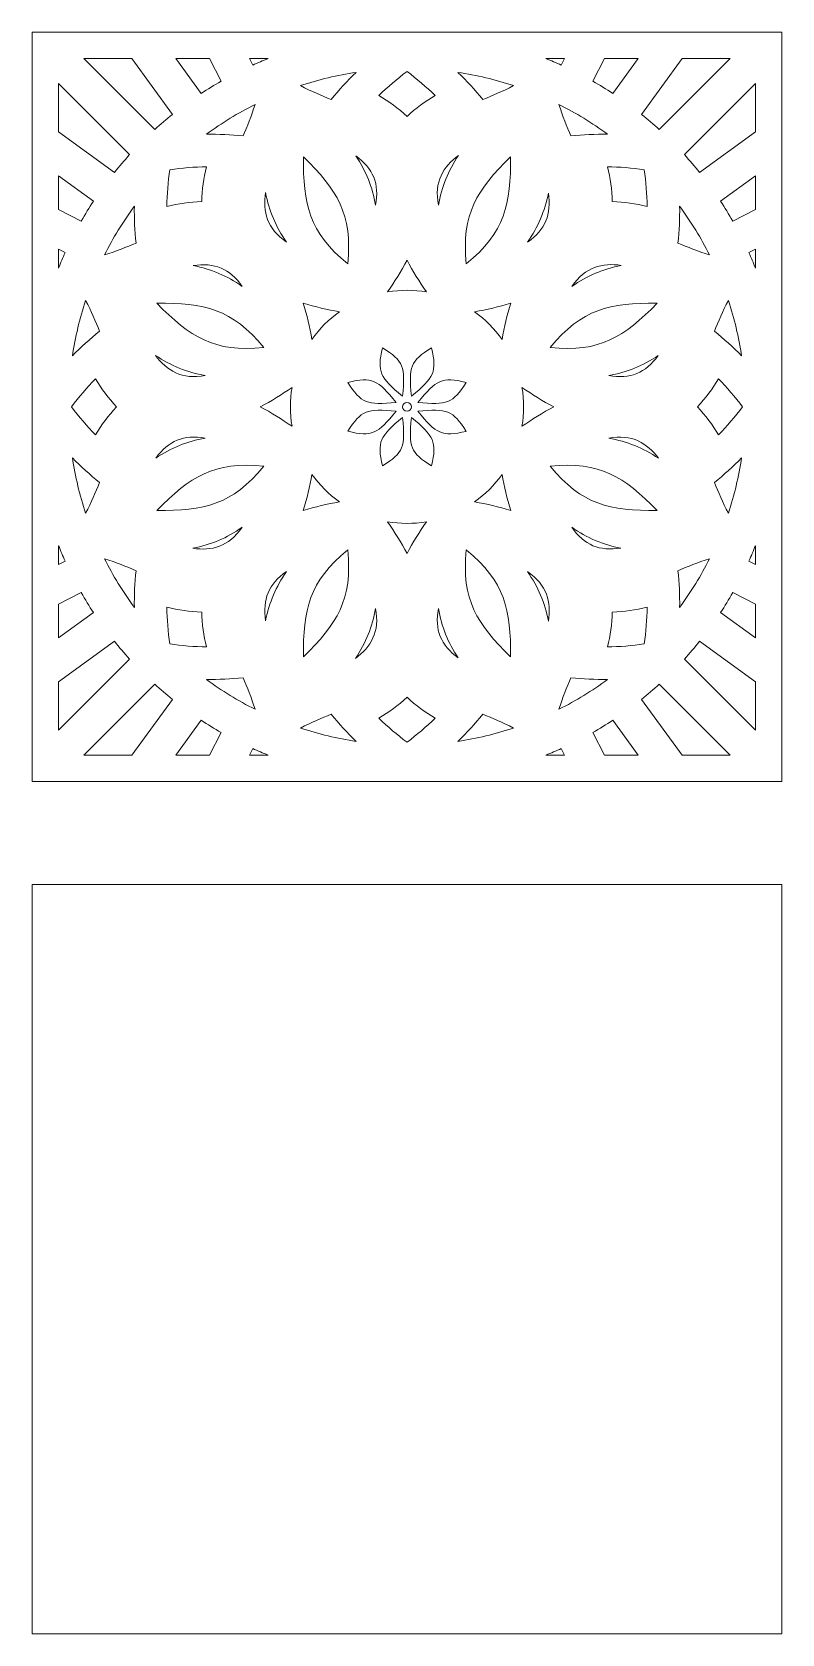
# Model space of a CAD drawing. Header units: centimetres. Extents: x -41.6 to 41.6, y -41.6 to 42.8.
# Drawn here: x -12.7 to 12.7, y -41.6 to 12.7 of the extents above; entities that cross this region are included whole.
import ezdxf

# ---------------------------------------------------------------- set-up
doc = ezdxf.new("R2010")
doc.units = ezdxf.units.CM
doc.header["$MEASUREMENT"] = 0
doc.layers.add('layer 1', color=7, linetype='Continuous')

msp = doc.modelspace()

# ---------------------------------------------------------------- linework, layer by layer
at = {"layer": 'layer 1', "color": 250, "lineweight": 9}
for points, knots in [([(-12.70414, 12.69586), (-12.70414, 12.69586), (-12.70413, -12.70415), (-12.70413, -12.70415), (-12.70413, -12.70415), (-12.70413, -12.70415), (12.69587, -12.70415), (12.69587, -12.70415), (12.69587, -12.70415), (12.69587, -12.70415), (12.69587, 12.69585), (12.69587, 12.69585), (12.69587, 12.69585), (12.69587, 12.69585), (-12.70414, 12.69586), (-12.70414, 12.69586)], [0, 0, 0, 0, 0.2, 0.2, 0.2, 0.2, 0.4, 0.4, 0.4, 0.4, 0.6, 0.6, 0.6, 0.6, 1, 1, 1, 1]), ([(-8.55022, 9.39049), (-8.55022, 9.39049), (-10.95558, 11.79585), (-10.95558, 11.79585), (-10.95558, 11.79585), (-10.95558, 11.79585), (-9.31894, 11.79585), (-9.31894, 11.79585), (-9.31894, 11.79585), (-9.31894, 11.79585), (-7.94667, 9.90708), (-7.94667, 9.90708), (-7.94667, 9.90708), (-8.15191, 9.7422), (-8.3532, 9.57), (-8.55022, 9.39049)], [0, 0, 0, 0, 0.2, 0.2, 0.2, 0.2, 0.4, 0.4, 0.4, 0.4, 0.6, 0.6, 0.6, 0.6, 1, 1, 1, 1]), ([(-6.9767, 10.61358), (-6.9767, 10.61358), (-7.83567, 11.79585), (-7.83567, 11.79585), (-7.83567, 11.79585), (-7.83567, 11.79585), (-6.68989, 11.79585), (-6.68989, 11.79585), (-6.68989, 11.79585), (-6.68989, 11.79585), (-6.29938, 11.02942), (-6.29938, 11.02942), (-6.29938, 11.02942), (-6.52849, 10.89853), (-6.75439, 10.75991), (-6.9767, 10.61358)], [0, 0, 0, 0, 0.2, 0.2, 0.2, 0.2, 0.4, 0.4, 0.4, 0.4, 0.6, 0.6, 0.6, 0.6, 1, 1, 1, 1]), ([(-5.23029, 11.57443), (-5.23029, 11.57443), (-5.34311, 11.79585), (-5.34311, 11.79585), (-5.34311, 11.79585), (-5.34311, 11.79585), (-4.70856, 11.79585), (-4.70856, 11.79585), (-4.70856, 11.79585), (-4.88376, 11.7261), (-5.05772, 11.65229), (-5.23029, 11.57443)], [0, 0, 0, 0, 0.25, 0.25, 0.25, 0.25, 0.5, 0.5, 0.5, 0.5, 1, 1, 1, 1]), ([(5.22211, 11.57444), (5.04954, 11.6523), (4.87558, 11.72611), (4.70038, 11.79586), (4.70038, 11.79586), (4.70038, 11.79586), (5.33493, 11.79586), (5.33493, 11.79586), (5.33493, 11.79586), (5.33493, 11.79586), (5.22211, 11.57444), (5.22211, 11.57444)], [0, 0, 0, 0, 0.25, 0.25, 0.25, 0.25, 0.5, 0.5, 0.5, 0.5, 1, 1, 1, 1]), ([(6.2912, 11.02943), (6.2912, 11.02943), (6.68171, 11.79586), (6.68171, 11.79586), (6.68171, 11.79586), (6.68171, 11.79586), (7.82748, 11.79587), (7.82748, 11.79587), (7.82748, 11.79587), (7.82748, 11.79587), (6.96852, 10.6136), (6.96852, 10.6136), (6.96852, 10.6136), (6.74621, 10.75993), (6.52031, 10.89854), (6.2912, 11.02943)], [0, 0, 0, 0, 0.2, 0.2, 0.2, 0.2, 0.4, 0.4, 0.4, 0.4, 0.6, 0.6, 0.6, 0.6, 1, 1, 1, 1]), ([(7.93849, 9.90709), (7.93849, 9.90709), (9.31076, 11.79586), (9.31076, 11.79586), (9.31076, 11.79586), (9.31076, 11.79586), (10.9474, 11.79587), (10.9474, 11.79587), (10.9474, 11.79587), (10.9474, 11.79587), (8.54204, 9.39051), (8.54204, 9.39051), (8.54204, 9.39051), (8.34502, 9.57002), (8.14372, 9.74221), (7.93849, 9.90709)], [0, 0, 0, 0, 0.2, 0.2, 0.2, 0.2, 0.4, 0.4, 0.4, 0.4, 0.6, 0.6, 0.6, 0.6, 1, 1, 1, 1]), ([(-9.91537, 7.93847), (-9.91537, 7.93847), (-11.80414, 9.31073), (-11.80414, 9.31073), (-11.80414, 9.31073), (-11.80414, 9.31073), (-11.80415, 10.94737), (-11.80415, 10.94737), (-11.80415, 10.94737), (-11.80415, 10.94737), (-9.39879, 8.54201), (-9.39879, 8.54201), (-9.39879, 8.54201), (-9.5783, 8.345), (-9.75049, 8.1437), (-9.91537, 7.93847)], [0, 0, 0, 0, 0.2, 0.2, 0.2, 0.2, 0.4, 0.4, 0.4, 0.4, 0.6, 0.6, 0.6, 0.6, 1, 1, 1, 1]), ([(-2.5687, 10.41054), (-2.89639, 10.54243), (-3.23902, 10.68394), (-3.60888, 10.88127), (-3.60888, 10.88127), (-2.99396, 11.08435), (-2.36525, 11.234), (-1.72998, 11.33024), (-1.72998, 11.33024), (-2.02884, 11.03969), (-2.30941, 10.73252), (-2.5687, 10.41054)], [0, 0, 0, 0, 0.25, 0.25, 0.25, 0.25, 0.5, 0.5, 0.5, 0.5, 1, 1, 1, 1]), ([(-0.00413, 9.83087), (-0.30108, 10.11021), (-0.6116, 10.34284), (-0.9577, 10.54701), (-0.9577, 10.54701), (-0.65795, 10.83796), (-0.33875, 11.10917), (-0.00412, 11.35903), (-0.00412, 11.35903), (0.33054, 11.10915), (0.64976, 10.83794), (0.94951, 10.54696), (0.94951, 10.54696), (0.60332, 10.3428), (0.29292, 10.11033), (-0.00413, 9.83087)], [0, 0, 0, 0, 0.2, 0.2, 0.2, 0.2, 0.4, 0.4, 0.4, 0.4, 0.6, 0.6, 0.6, 0.6, 1, 1, 1, 1]), ([(2.56046, 10.41053), (2.30116, 10.73252), (2.0206, 11.03969), (1.72172, 11.33024), (1.72172, 11.33024), (2.35697, 11.23403), (2.98567, 11.08433), (3.60063, 10.88128), (3.60063, 10.88128), (3.23076, 10.68396), (2.88815, 10.54243), (2.56046, 10.41053)], [0, 0, 0, 0, 0.25, 0.25, 0.25, 0.25, 0.5, 0.5, 0.5, 0.5, 1, 1, 1, 1]), ([(9.39052, 8.54194), (9.39052, 8.54194), (11.79588, 10.9473), (11.79588, 10.9473), (11.79588, 10.9473), (11.79588, 10.9473), (11.79587, 9.31066), (11.79587, 9.31066), (11.79587, 9.31066), (11.79587, 9.31066), (9.90711, 7.93839), (9.90711, 7.93839), (9.90711, 7.93839), (9.74222, 8.14363), (9.57003, 8.34492), (9.39052, 8.54194)], [0, 0, 0, 0, 0.2, 0.2, 0.2, 0.2, 0.4, 0.4, 0.4, 0.4, 0.6, 0.6, 0.6, 0.6, 1, 1, 1, 1]), ([(-5.55498, 9.17358), (-5.96671, 9.21798), (-6.38304, 9.2368), (-6.80053, 9.23082), (-6.80053, 9.23082), (-6.27444, 9.61879), (-5.72269, 9.956), (-5.15205, 10.24279), (-5.15205, 10.24279), (-5.27412, 9.84137), (-5.41643, 9.49877), (-5.55498, 9.17358)], [0, 0, 0, 0, 0.25, 0.25, 0.25, 0.25, 0.5, 0.5, 0.5, 0.5, 1, 1, 1, 1]), ([(5.54673, 9.17358), (5.40818, 9.49878), (5.2659, 9.84137), (5.14382, 10.2428), (5.14382, 10.2428), (5.71448, 9.95609), (6.26624, 9.61888), (6.79231, 9.23082), (6.79231, 9.23082), (6.3748, 9.2368), (5.95847, 9.21799), (5.54673, 9.17358)], [0, 0, 0, 0, 0.25, 0.25, 0.25, 0.25, 0.5, 0.5, 0.5, 0.5, 1, 1, 1, 1]), ([(-2.0131, 4.84591), (-3.32759, 5.91169), (-3.52475, 6.87392), (-3.51427, 8.47003), (-3.51427, 8.47003), (-2.37822, 7.34881), (-1.83725, 6.52901), (-2.0131, 4.84591)], [0, 0, 0, 0, 0.33333333, 0.33333333, 0.33333333, 0.33333333, 1, 1, 1, 1]), ([(-1.06821, 6.82753), (-1.17041, 7.44563), (-1.39529, 7.98235), (-1.74083, 8.50577), (-1.74083, 8.50577), (-1.15595, 8.06487), (-0.92727, 7.56012), (-1.06821, 6.82753)], [0, 0, 0, 0, 0.33333333, 0.33333333, 0.33333333, 0.33333333, 1, 1, 1, 1]), ([(1.05995, 6.82757), (0.90707, 7.61866), (1.22294, 8.13069), (1.74024, 8.51738), (1.74024, 8.51738), (1.39036, 7.9903), (1.16291, 7.45021), (1.05995, 6.82757)], [0, 0, 0, 0, 0.33333333, 0.33333333, 0.33333333, 0.33333333, 1, 1, 1, 1]), ([(2.00485, 4.84591), (1.82898, 6.52901), (2.36996, 7.34882), (3.50599, 8.47003), (3.50599, 8.47003), (3.51649, 6.8739), (3.31933, 5.91169), (2.00485, 4.84591)], [0, 0, 0, 0, 0.33333333, 0.33333333, 0.33333333, 0.33333333, 1, 1, 1, 1]), ([(-11.03771, 6.29117), (-11.03771, 6.29117), (-11.80414, 6.68168), (-11.80414, 6.68168), (-11.80414, 6.68168), (-11.80414, 6.68168), (-11.80415, 7.82746), (-11.80415, 7.82746), (-11.80415, 7.82746), (-11.80415, 7.82746), (-10.62188, 6.96849), (-10.62188, 6.96849), (-10.62188, 6.96849), (-10.76821, 6.74618), (-10.90682, 6.52028), (-11.03771, 6.29117)], [0, 0, 0, 0, 0.2, 0.2, 0.2, 0.2, 0.4, 0.4, 0.4, 0.4, 0.6, 0.6, 0.6, 0.6, 1, 1, 1, 1]), ([(-8.13923, 6.78235), (-8.13301, 7.20003), (-8.09908, 7.61752), (-8.03913, 8.03082), (-8.03913, 8.03082), (-7.6258, 8.09076), (-7.20831, 8.12471), (-6.7906, 8.13093), (-6.7906, 8.13093), (-6.89102, 7.74176), (-6.94613, 7.35789), (-6.95856, 6.95024), (-6.95856, 6.95024), (-7.36605, 6.93778), (-7.75013, 6.88271), (-8.13923, 6.78235)], [0, 0, 0, 0, 0.2, 0.2, 0.2, 0.2, 0.4, 0.4, 0.4, 0.4, 0.6, 0.6, 0.6, 0.6, 1, 1, 1, 1]), ([(6.95031, 6.95026), (6.93785, 7.35775), (6.88278, 7.74182), (6.78242, 8.13092), (6.78242, 8.13092), (7.2001, 8.1247), (7.61759, 8.09077), (8.03089, 8.03082), (8.03089, 8.03082), (8.09083, 7.6175), (8.12478, 7.2), (8.131, 6.78229), (8.131, 6.78229), (7.74183, 6.88271), (7.35796, 6.93782), (6.95031, 6.95026)], [0, 0, 0, 0, 0.2, 0.2, 0.2, 0.2, 0.4, 0.4, 0.4, 0.4, 0.6, 0.6, 0.6, 0.6, 1, 1, 1, 1]), ([(10.61361, 6.96842), (10.61361, 6.96842), (11.79588, 7.82739), (11.79588, 7.82739), (11.79588, 7.82739), (11.79588, 7.82739), (11.79587, 6.68161), (11.79587, 6.68161), (11.79587, 6.68161), (11.79587, 6.68161), (11.02945, 6.2911), (11.02945, 6.2911), (11.02945, 6.2911), (10.89856, 6.52021), (10.75994, 6.74611), (10.61361, 6.96842)], [0, 0, 0, 0, 0.2, 0.2, 0.2, 0.2, 0.4, 0.4, 0.4, 0.4, 0.6, 0.6, 0.6, 0.6, 1, 1, 1, 1]), ([(-4.08249, 5.57901), (-4.74998, 6.0303), (-4.88868, 6.61571), (-4.79633, 7.25493), (-4.79633, 7.25493), (-4.67104, 6.63482), (-4.44997, 6.09209), (-4.08249, 5.57901)], [0, 0, 0, 0, 0.33333333, 0.33333333, 0.33333333, 0.33333333, 1, 1, 1, 1]), ([(4.07421, 5.57898), (4.43899, 6.08831), (4.65951, 6.62684), (4.78529, 7.24129), (4.78529, 7.24129), (4.8871, 6.51596), (4.69189, 5.99734), (4.07421, 5.57898)], [0, 0, 0, 0, 0.33333333, 0.33333333, 0.33333333, 0.33333333, 1, 1, 1, 1]), ([(-9.18185, 5.54672), (-9.50705, 5.40817), (-9.84965, 5.26588), (-10.25106, 5.14381), (-10.25106, 5.14381), (-9.96436, 5.71446), (-9.62713, 6.26622), (-9.23909, 6.79228), (-9.23909, 6.79228), (-9.24506, 6.37477), (-9.22625, 5.95845), (-9.18185, 5.54672)], [0, 0, 0, 0, 0.25, 0.25, 0.25, 0.25, 0.5, 0.5, 0.5, 0.5, 1, 1, 1, 1]), ([(9.17359, 5.54671), (9.218, 5.95846), (9.23682, 6.3748), (9.23084, 6.79232), (9.23084, 6.79232), (9.61883, 6.26621), (9.95606, 5.71444), (10.24286, 5.14377), (10.24286, 5.14377), (9.84142, 5.26584), (9.49881, 5.40815), (9.17359, 5.54671)], [0, 0, 0, 0, 0.25, 0.25, 0.25, 0.25, 0.5, 0.5, 0.5, 0.5, 1, 1, 1, 1]), ([(-11.58272, 5.22208), (-11.66058, 5.04951), (-11.73439, 4.87555), (-11.80414, 4.70035), (-11.80414, 4.70035), (-11.80414, 4.70035), (-11.80414, 5.3349), (-11.80414, 5.3349), (-11.80414, 5.3349), (-11.80414, 5.3349), (-11.58272, 5.22208), (-11.58272, 5.22208)], [0, 0, 0, 0, 0.25, 0.25, 0.25, 0.25, 0.5, 0.5, 0.5, 0.5, 1, 1, 1, 1]), ([(-5.5873, 4.07415), (-6.09663, 4.43894), (-6.63516, 4.65946), (-7.24962, 4.78523), (-7.24962, 4.78523), (-6.52429, 4.88704), (-6.00566, 4.69183), (-5.5873, 4.07415)], [0, 0, 0, 0, 0.33333333, 0.33333333, 0.33333333, 0.33333333, 1, 1, 1, 1]), ([(-0.66319, 3.89001), (-0.42472, 4.23629), (-0.19903, 4.59214), (-0.00412, 4.96365), (-0.00412, 4.96365), (0.19084, 4.59199), (0.41662, 4.23601), (0.65519, 3.88961), (0.65519, 3.88961), (0.22517, 3.96284), (-0.22014, 3.96539), (-0.66319, 3.89001)], [0, 0, 0, 0, 0.25, 0.25, 0.25, 0.25, 0.5, 0.5, 0.5, 0.5, 1, 1, 1, 1]), ([(11.57446, 5.22201), (11.57446, 5.22201), (11.79587, 5.33483), (11.79587, 5.33483), (11.79587, 5.33483), (11.79587, 5.33483), (11.79587, 4.70028), (11.79587, 4.70028), (11.79587, 4.70028), (11.72613, 4.87548), (11.65232, 5.04944), (11.57446, 5.22201)], [0, 0, 0, 0, 0.25, 0.25, 0.25, 0.25, 0.5, 0.5, 0.5, 0.5, 1, 1, 1, 1]), ([(5.57906, 4.07417), (6.03036, 4.74166), (6.61577, 4.88036), (7.25499, 4.78801), (7.25499, 4.78801), (6.63488, 4.66272), (6.09215, 4.44165), (5.57906, 4.07417)], [0, 0, 0, 0, 0.33333333, 0.33333333, 0.33333333, 0.33333333, 1, 1, 1, 1]), ([(-10.4188, 2.56044), (-10.74079, 2.30114), (-11.04798, 2.02055), (-11.33854, 1.72168), (-11.33854, 1.72168), (-11.24232, 2.35694), (-11.09261, 2.98565), (-10.88955, 3.60063), (-10.88955, 3.60063), (-10.69222, 3.23077), (-10.55069, 2.88815), (-10.4188, 2.56044)], [0, 0, 0, 0, 0.25, 0.25, 0.25, 0.25, 0.5, 0.5, 0.5, 0.5, 1, 1, 1, 1]), ([(-4.85423, 2.00479), (-6.53733, 1.82893), (-7.35714, 2.36991), (-8.47835, 3.50594), (-8.47835, 3.50594), (-6.88222, 3.51643), (-5.92001, 3.31927), (-4.85423, 2.00479)], [0, 0, 0, 0, 0.33333333, 0.33333333, 0.33333333, 0.33333333, 1, 1, 1, 1]), ([(-3.22377, 2.28339), (-3.3, 2.69687), (-3.39204, 3.10808), (-3.51691, 3.5086), (-3.51691, 3.5086), (-3.11624, 3.38367), (-2.70488, 3.29159), (-2.29125, 3.21535), (-2.29125, 3.21535), (-2.6471, 2.96306), (-2.96379, 2.64999), (-3.22377, 2.28339)], [0, 0, 0, 0, 0.25, 0.25, 0.25, 0.25, 0.5, 0.5, 0.5, 0.5, 1, 1, 1, 1]), ([(3.21542, 2.28294), (2.96313, 2.63879), (2.65006, 2.95548), (2.28346, 3.21546), (2.28346, 3.21546), (2.69694, 3.29169), (3.10816, 3.38373), (3.50867, 3.5086), (3.50867, 3.5086), (3.38374, 3.10794), (3.29166, 2.69658), (3.21542, 2.28294)], [0, 0, 0, 0, 0.25, 0.25, 0.25, 0.25, 0.5, 0.5, 0.5, 0.5, 1, 1, 1, 1]), ([(4.84596, 2.00478), (5.91175, 3.31927), (6.87397, 3.51643), (8.47008, 3.50595), (8.47008, 3.50595), (7.34887, 2.3699), (6.52907, 1.82893), (4.84596, 2.00478)], [0, 0, 0, 0, 0.33333333, 0.33333333, 0.33333333, 0.33333333, 1, 1, 1, 1]), ([(10.41055, 2.56044), (10.54244, 2.88814), (10.68398, 3.23079), (10.88131, 3.60067), (10.88131, 3.60067), (11.08441, 2.98571), (11.23407, 2.35695), (11.33032, 1.72165), (11.33032, 1.72165), (11.03975, 2.02053), (10.73256, 2.30113), (10.41055, 2.56044)], [0, 0, 0, 0, 0.25, 0.25, 0.25, 0.25, 0.5, 0.5, 0.5, 0.5, 1, 1, 1, 1]), ([(-6.83589, 1.05989), (-7.62698, 0.90702), (-8.13901, 1.22289), (-8.5257, 1.74019), (-8.5257, 1.74019), (-7.99862, 1.3903), (-7.45853, 1.16285), (-6.83589, 1.05989)], [0, 0, 0, 0, 0.33333333, 0.33333333, 0.33333333, 0.33333333, 1, 1, 1, 1]), ([(-0.15385, 0.35773), (-0.9196, 0.99365), (-1.02684, 1.17379), (-0.83364, 1.99889), (-0.83364, 1.99889), (-0.11361, 1.55205), (-0.06207, 1.34885), (-0.15385, 0.35773)], [0, 0, 0, 0, 0.33333333, 0.33333333, 0.33333333, 0.33333333, 1, 1, 1, 1]), ([(0.14587, 0.35761), (0.05409, 1.34873), (0.10563, 1.55193), (0.82566, 1.99877), (0.82566, 1.99877), (1.01885, 1.17367), (0.91161, 0.99353), (0.14587, 0.35761)], [0, 0, 0, 0, 0.33333333, 0.33333333, 0.33333333, 0.33333333, 1, 1, 1, 1]), ([(6.82759, 1.05989), (7.44568, 1.16209), (7.9824, 1.38697), (8.50583, 1.73251), (8.50583, 1.73251), (8.06493, 1.14763), (7.56018, 0.91895), (6.82759, 1.05989)], [0, 0, 0, 0, 0.33333333, 0.33333333, 0.33333333, 0.33333333, 1, 1, 1, 1]), ([(-9.83918, -0.0042), (-10.11852, -0.30115), (-10.35115, -0.61167), (-10.55532, -0.95777), (-10.55532, -0.95777), (-10.84627, -0.65802), (-11.11748, -0.33882), (-11.36734, -0.00419), (-11.36734, -0.00419), (-11.11746, 0.33047), (-10.84624, 0.64969), (-10.55527, 0.94944), (-10.55527, 0.94944), (-10.35111, 0.60325), (-10.11864, 0.29284), (-9.83918, -0.0042)], [0, 0, 0, 0, 0.2, 0.2, 0.2, 0.2, 0.4, 0.4, 0.4, 0.4, 0.6, 0.6, 0.6, 0.6, 1, 1, 1, 1]), ([(-3.89832, -0.66326), (-4.2446, -0.42479), (-4.60045, -0.1991), (-4.97195, -0.00419), (-4.97195, -0.00419), (-4.6003, 0.19077), (-4.24432, 0.41655), (-3.89792, 0.65512), (-3.89792, 0.65512), (-3.97115, 0.2251), (-3.9737, -0.22021), (-3.89832, -0.66326)], [0, 0, 0, 0, 0.25, 0.25, 0.25, 0.25, 0.5, 0.5, 0.5, 0.5, 1, 1, 1, 1]), ([(-0.36589, 0.14587), (-1.357, 0.05408), (-1.56021, 0.10563), (-2.00705, 0.82566), (-2.00705, 0.82566), (-1.18194, 1.01885), (-1.0018, 0.91161), (-0.36589, 0.14587)], [0, 0, 0, 0, 0.33333333, 0.33333333, 0.33333333, 0.33333333, 1, 1, 1, 1]), ([(0.35774, 0.14558), (0.99365, 0.91132), (1.17379, 1.01856), (1.9989, 0.82537), (1.9989, 0.82537), (1.55206, 0.10533), (1.34886, 0.05379), (0.35774, 0.14558)], [0, 0, 0, 0, 0.33333333, 0.33333333, 0.33333333, 0.33333333, 1, 1, 1, 1]), ([(3.88968, -0.6635), (3.96291, -0.23348), (3.96547, 0.21183), (3.89008, 0.65488), (3.89008, 0.65488), (4.23636, 0.41641), (4.59221, 0.19072), (4.96372, -0.00419), (4.96372, -0.00419), (4.59206, -0.19915), (4.23608, -0.42493), (3.88968, -0.6635)], [0, 0, 0, 0, 0.25, 0.25, 0.25, 0.25, 0.5, 0.5, 0.5, 0.5, 1, 1, 1, 1]), ([(9.83094, -0.00418), (10.11028, 0.29277), (10.34291, 0.60329), (10.54708, 0.94939), (10.54708, 0.94939), (10.83803, 0.64964), (11.10924, 0.33044), (11.3591, -0.00419), (11.3591, -0.00419), (11.10922, -0.33885), (10.83801, -0.65807), (10.54703, -0.95782), (10.54703, -0.95782), (10.34287, -0.61163), (10.1104, -0.30122), (9.83094, -0.00418)], [0, 0, 0, 0, 0.2, 0.2, 0.2, 0.2, 0.4, 0.4, 0.4, 0.4, 0.6, 0.6, 0.6, 0.6, 1, 1, 1, 1]), ([(-0.14268, 0.05326), (-0.11099, 0.12978), (-0.02327, 0.16611), (0.05325, 0.13441), (0.05325, 0.13441), (0.12976, 0.10272), (0.1661, 0.015), (0.13441, -0.06151), (0.13441, -0.06151), (0.10271, -0.13803), (0.01499, -0.17436), (-0.06152, -0.14267), (-0.06152, -0.14267), (-0.13804, -0.11098), (-0.17438, -0.02325), (-0.14268, 0.05326)], [0, 0, 0, 0, 0.2, 0.2, 0.2, 0.2, 0.4, 0.4, 0.4, 0.4, 0.6, 0.6, 0.6, 0.6, 1, 1, 1, 1]), ([(-0.366, -0.15386), (-1.00193, -0.9196), (-1.18207, -1.02683), (-2.00717, -0.83364), (-2.00717, -0.83364), (-1.56033, -0.11361), (-1.35713, -0.06207), (-0.366, -0.15386)], [0, 0, 0, 0, 0.33333333, 0.33333333, 0.33333333, 0.33333333, 1, 1, 1, 1]), ([(-0.83394, -2.00705), (-1.02713, -1.18194), (-0.91989, -1.00181), (-0.15415, -0.36589), (-0.15415, -0.36589), (-0.06236, -1.35701), (-0.11391, -1.56021), (-0.83394, -2.00705)], [0, 0, 0, 0, 0.33333333, 0.33333333, 0.33333333, 0.33333333, 1, 1, 1, 1]), ([(0.82537, -2.00717), (0.10534, -1.56033), (0.05379, -1.35713), (0.14558, -0.36601), (0.14558, -0.36601), (0.91132, -1.00193), (1.01856, -1.18207), (0.82537, -2.00717)], [0, 0, 0, 0, 0.33333333, 0.33333333, 0.33333333, 0.33333333, 1, 1, 1, 1]), ([(1.99877, -0.83394), (1.17367, -1.02713), (0.99353, -0.91989), (0.35761, -0.15415), (0.35761, -0.15415), (1.34874, -0.06236), (1.55193, -0.11391), (1.99877, -0.83394)], [0, 0, 0, 0, 0.33333333, 0.33333333, 0.33333333, 0.33333333, 1, 1, 1, 1]), ([(-6.83585, -1.06826), (-7.45395, -1.17047), (-7.99067, -1.39534), (-8.51409, -1.74089), (-8.51409, -1.74089), (-8.0732, -1.15601), (-7.56844, -0.92732), (-6.83585, -1.06826)], [0, 0, 0, 0, 0.33333333, 0.33333333, 0.33333333, 0.33333333, 1, 1, 1, 1]), ([(8.51744, -1.74857), (7.99035, -1.39868), (7.45026, -1.17123), (6.82762, -1.06827), (6.82762, -1.06827), (7.61872, -0.9154), (8.13074, -1.23127), (8.51744, -1.74857)], [0, 0, 0, 0, 0.33333333, 0.33333333, 0.33333333, 0.33333333, 1, 1, 1, 1]), ([(-10.4188, -2.56872), (-10.55069, -2.89642), (-10.69223, -3.23907), (-10.88956, -3.60895), (-10.88956, -3.60895), (-11.09266, -2.99399), (-11.24231, -2.36525), (-11.33855, -1.72995), (-11.33855, -1.72995), (-11.04798, -2.02883), (-10.7408, -2.30941), (-10.4188, -2.56872)], [0, 0, 0, 0, 0.25, 0.25, 0.25, 0.25, 0.5, 0.5, 0.5, 0.5, 1, 1, 1, 1]), ([(-8.47835, -3.51433), (-7.35713, -2.37828), (-6.53733, -1.83731), (-4.85423, -2.01316), (-4.85423, -2.01316), (-5.92001, -3.32765), (-6.88224, -3.52481), (-8.47835, -3.51433)], [0, 0, 0, 0, 0.33333333, 0.33333333, 0.33333333, 0.33333333, 1, 1, 1, 1]), ([(8.47008, -3.51432), (6.87396, -3.52481), (5.91175, -3.32765), (4.84596, -2.01317), (4.84596, -2.01317), (6.52907, -1.83731), (7.34887, -2.37829), (8.47008, -3.51432)], [0, 0, 0, 0, 0.33333333, 0.33333333, 0.33333333, 0.33333333, 1, 1, 1, 1]), ([(10.41055, -2.56872), (10.73256, -2.30941), (11.03976, -2.02881), (11.33034, -1.72991), (11.33034, -1.72991), (11.23411, -2.36521), (11.0844, -2.99396), (10.88133, -3.60897), (10.88133, -3.60897), (10.68399, -3.23908), (10.54245, -2.89644), (10.41055, -2.56872)], [0, 0, 0, 0, 0.25, 0.25, 0.25, 0.25, 0.5, 0.5, 0.5, 0.5, 1, 1, 1, 1]), ([(-3.51691, -3.51698), (-3.39197, -3.11631), (-3.2999, -2.70496), (-3.22365, -2.29132), (-3.22365, -2.29132), (-2.97137, -2.64717), (-2.65829, -2.96386), (-2.2917, -3.22384), (-2.2917, -3.22384), (-2.70518, -3.30007), (-3.11639, -3.39211), (-3.51691, -3.51698)], [0, 0, 0, 0, 0.25, 0.25, 0.25, 0.25, 0.5, 0.5, 0.5, 0.5, 1, 1, 1, 1]), ([(2.28301, -3.22372), (2.63886, -2.97144), (2.95555, -2.65836), (3.21553, -2.29177), (3.21553, -2.29177), (3.29176, -2.70525), (3.3838, -3.11646), (3.50867, -3.51698), (3.50867, -3.51698), (3.10801, -3.39204), (2.69665, -3.29997), (2.28301, -3.22372)], [0, 0, 0, 0, 0.25, 0.25, 0.25, 0.25, 0.5, 0.5, 0.5, 0.5, 1, 1, 1, 1]), ([(-7.26326, -4.79639), (-6.64314, -4.67109), (-6.10041, -4.45002), (-5.58733, -4.08255), (-5.58733, -4.08255), (-6.03862, -4.75004), (-6.62403, -4.88873), (-7.26326, -4.79639)], [0, 0, 0, 0, 0.33333333, 0.33333333, 0.33333333, 0.33333333, 1, 1, 1, 1]), ([(-0.00412, -4.97202), (-0.19908, -4.60037), (-0.42485, -4.24439), (-0.66343, -3.89799), (-0.66343, -3.89799), (-0.23341, -3.97122), (0.2119, -3.97377), (0.65495, -3.89839), (0.65495, -3.89839), (0.41648, -4.24467), (0.1908, -4.60052), (-0.00412, -4.97202)], [0, 0, 0, 0, 0.25, 0.25, 0.25, 0.25, 0.5, 0.5, 0.5, 0.5, 1, 1, 1, 1]), ([(7.24135, -4.79361), (6.51602, -4.89542), (5.99739, -4.70021), (5.57903, -4.08253), (5.57903, -4.08253), (6.08836, -4.44732), (6.6269, -4.66783), (7.24135, -4.79361)], [0, 0, 0, 0, 0.33333333, 0.33333333, 0.33333333, 0.33333333, 1, 1, 1, 1]), ([(-11.80413, -4.70859), (-11.73438, -4.88378), (-11.66057, -5.05775), (-11.58271, -5.23032), (-11.58271, -5.23032), (-11.58271, -5.23032), (-11.80413, -5.34314), (-11.80413, -5.34314), (-11.80413, -5.34314), (-11.80413, -5.34314), (-11.80413, -4.70859), (-11.80413, -4.70859)], [0, 0, 0, 0, 0.25, 0.25, 0.25, 0.25, 0.5, 0.5, 0.5, 0.5, 1, 1, 1, 1]), ([(-3.51426, -8.4784), (-3.52475, -6.88228), (-3.32759, -5.92007), (-2.01312, -4.85428), (-2.01312, -4.85428), (-1.83725, -6.53739), (-2.37823, -7.35719), (-3.51426, -8.4784)], [0, 0, 0, 0, 0.33333333, 0.33333333, 0.33333333, 0.33333333, 1, 1, 1, 1]), ([(3.50601, -8.4784), (2.36996, -7.35719), (1.82898, -6.53739), (2.00484, -4.85428), (2.00484, -4.85428), (3.31933, -5.92007), (3.51649, -6.88229), (3.50601, -8.4784)], [0, 0, 0, 0, 0.33333333, 0.33333333, 0.33333333, 0.33333333, 1, 1, 1, 1]), ([(11.79589, -5.34321), (11.79589, -5.34321), (11.57447, -5.23039), (11.57447, -5.23039), (11.57447, -5.23039), (11.65233, -5.05782), (11.72614, -4.88386), (11.79589, -4.70866), (11.79589, -4.70866), (11.79589, -4.70866), (11.79589, -5.34321), (11.79589, -5.34321)], [0, 0, 0, 0, 0.25, 0.25, 0.25, 0.25, 0.5, 0.5, 0.5, 0.5, 1, 1, 1, 1]), ([(-10.25114, -5.15205), (-9.84968, -5.27412), (-9.50706, -5.41643), (-9.18184, -5.55499), (-9.18184, -5.55499), (-9.22625, -5.96675), (-9.24507, -6.38311), (-9.23909, -6.80065), (-9.23909, -6.80065), (-9.62709, -6.27452), (-9.96433, -5.72273), (-10.25114, -5.15205)], [0, 0, 0, 0, 0.25, 0.25, 0.25, 0.25, 0.5, 0.5, 0.5, 0.5, 1, 1, 1, 1]), ([(9.23084, -6.80069), (9.23682, -6.38314), (9.218, -5.96678), (9.1736, -5.555), (9.1736, -5.555), (9.49882, -5.41644), (9.84144, -5.27413), (10.2429, -5.15206), (10.2429, -5.15206), (9.95616, -5.72276), (9.61892, -6.27458), (9.23084, -6.80069)], [0, 0, 0, 0, 0.25, 0.25, 0.25, 0.25, 0.5, 0.5, 0.5, 0.5, 1, 1, 1, 1]), ([(-4.79355, -7.24967), (-4.89537, -6.52434), (-4.70016, -6.00572), (-4.08248, -5.58736), (-4.08248, -5.58736), (-4.44726, -6.09669), (-4.66778, -6.63522), (-4.79355, -7.24967)], [0, 0, 0, 0, 0.33333333, 0.33333333, 0.33333333, 0.33333333, 1, 1, 1, 1]), ([(4.78806, -7.26331), (4.66277, -6.6432), (4.4417, -6.10047), (4.07423, -5.58738), (4.07423, -5.58738), (4.74171, -6.03868), (4.88041, -6.62409), (4.78806, -7.26331)], [0, 0, 0, 0, 0.33333333, 0.33333333, 0.33333333, 0.33333333, 1, 1, 1, 1]), ([(-11.0377, -6.29941), (-10.90681, -6.52852), (-10.76819, -6.75441), (-10.62186, -6.97673), (-10.62186, -6.97673), (-10.62186, -6.97673), (-11.80413, -7.83569), (-11.80413, -7.83569), (-11.80413, -7.83569), (-11.80413, -7.83569), (-11.80413, -6.68992), (-11.80413, -6.68992), (-11.80413, -6.68992), (-11.80413, -6.68992), (-11.0377, -6.29941), (-11.0377, -6.29941)], [0, 0, 0, 0, 0.2, 0.2, 0.2, 0.2, 0.4, 0.4, 0.4, 0.4, 0.6, 0.6, 0.6, 0.6, 1, 1, 1, 1]), ([(10.61363, -6.9768), (10.75996, -6.75449), (10.89857, -6.52859), (11.02946, -6.29948), (11.02946, -6.29948), (11.02946, -6.29948), (11.79589, -6.68999), (11.79589, -6.68999), (11.79589, -6.68999), (11.79589, -6.68999), (11.7959, -7.83576), (11.7959, -7.83576), (11.7959, -7.83576), (11.7959, -7.83576), (10.61363, -6.9768), (10.61363, -6.9768)], [0, 0, 0, 0, 0.2, 0.2, 0.2, 0.2, 0.4, 0.4, 0.4, 0.4, 0.6, 0.6, 0.6, 0.6, 1, 1, 1, 1]), ([(-8.13923, -6.79067), (-7.75007, -6.89109), (-7.3662, -6.9462), (-6.95855, -6.95863), (-6.95855, -6.95863), (-6.94609, -7.36613), (-6.89102, -7.7502), (-6.79066, -8.1393), (-6.79066, -8.1393), (-7.20834, -8.13308), (-7.62582, -8.09915), (-8.03913, -8.0392), (-8.03913, -8.0392), (-8.09907, -7.62587), (-8.13302, -7.20838), (-8.13923, -6.79067)], [0, 0, 0, 0, 0.2, 0.2, 0.2, 0.2, 0.4, 0.4, 0.4, 0.4, 0.6, 0.6, 0.6, 0.6, 1, 1, 1, 1]), ([(-1.74851, -8.52576), (-1.39863, -7.99868), (-1.17118, -7.45859), (-1.06822, -6.83594), (-1.06822, -6.83594), (-0.91534, -7.62704), (-1.23121, -8.13906), (-1.74851, -8.52576)], [0, 0, 0, 0, 0.33333333, 0.33333333, 0.33333333, 0.33333333, 1, 1, 1, 1]), ([(1.73256, -8.51415), (1.14769, -8.07325), (0.919, -7.5685), (1.05994, -6.83591), (1.05994, -6.83591), (1.16215, -7.454), (1.38702, -7.99073), (1.73256, -8.51415)], [0, 0, 0, 0, 0.33333333, 0.33333333, 0.33333333, 0.33333333, 1, 1, 1, 1]), ([(6.78236, -8.1393), (6.88278, -7.75014), (6.93789, -7.36627), (6.95033, -6.95862), (6.95033, -6.95862), (7.35782, -6.94616), (7.74189, -6.89109), (8.13099, -6.79073), (8.13099, -6.79073), (8.12477, -7.20841), (8.09084, -7.6259), (8.03089, -8.0392), (8.03089, -8.0392), (7.61757, -8.09914), (7.20007, -8.13309), (6.78236, -8.1393)], [0, 0, 0, 0, 0.2, 0.2, 0.2, 0.2, 0.4, 0.4, 0.4, 0.4, 0.6, 0.6, 0.6, 0.6, 1, 1, 1, 1]), ([(-11.80413, -9.31897), (-11.80413, -9.31897), (-9.91536, -7.9467), (-9.91536, -7.9467), (-9.91536, -7.9467), (-9.75048, -8.15193), (-9.57828, -8.35323), (-9.39877, -8.55025), (-9.39877, -8.55025), (-9.39877, -8.55025), (-11.80413, -10.9556), (-11.80413, -10.9556), (-11.80413, -10.9556), (-11.80413, -10.9556), (-11.80413, -9.31897), (-11.80413, -9.31897)], [0, 0, 0, 0, 0.2, 0.2, 0.2, 0.2, 0.4, 0.4, 0.4, 0.4, 0.6, 0.6, 0.6, 0.6, 1, 1, 1, 1]), ([(9.39054, -8.55032), (9.57004, -8.3533), (9.74224, -8.152), (9.90712, -7.94677), (9.90712, -7.94677), (9.90712, -7.94677), (11.79589, -9.31904), (11.79589, -9.31904), (11.79589, -9.31904), (11.79589, -9.31904), (11.7959, -10.95568), (11.7959, -10.95568), (11.7959, -10.95568), (11.7959, -10.95568), (9.39054, -8.55032), (9.39054, -8.55032)], [0, 0, 0, 0, 0.2, 0.2, 0.2, 0.2, 0.4, 0.4, 0.4, 0.4, 0.6, 0.6, 0.6, 0.6, 1, 1, 1, 1]), ([(-6.80065, -9.2391), (-6.38311, -9.24509), (-5.96675, -9.22627), (-5.55498, -9.18186), (-5.55498, -9.18186), (-5.41643, -9.50708), (-5.27411, -9.8497), (-5.15205, -10.25116), (-5.15205, -10.25116), (-5.72275, -9.96444), (-6.27454, -9.62719), (-6.80065, -9.2391)], [0, 0, 0, 0, 0.25, 0.25, 0.25, 0.25, 0.5, 0.5, 0.5, 0.5, 1, 1, 1, 1]), ([(5.54673, -9.18186), (5.95851, -9.22627), (6.37488, -9.24509), (6.79242, -9.2391), (6.79242, -9.2391), (6.26627, -9.62711), (5.71447, -9.96438), (5.14377, -10.25119), (5.14377, -10.25119), (5.26585, -9.84972), (5.40816, -9.5071), (5.54673, -9.18186)], [0, 0, 0, 0, 0.25, 0.25, 0.25, 0.25, 0.5, 0.5, 0.5, 0.5, 1, 1, 1, 1]), ([(-10.95565, -11.80418), (-10.95565, -11.80418), (-8.55029, -9.39882), (-8.55029, -9.39882), (-8.55029, -9.39882), (-8.35328, -9.57832), (-8.15198, -9.75052), (-7.94675, -9.9154), (-7.94675, -9.9154), (-7.94675, -9.9154), (-9.31901, -11.80417), (-9.31901, -11.80417), (-9.31901, -11.80417), (-9.31901, -11.80417), (-10.95565, -11.80418), (-10.95565, -11.80418)], [0, 0, 0, 0, 0.2, 0.2, 0.2, 0.2, 0.4, 0.4, 0.4, 0.4, 0.6, 0.6, 0.6, 0.6, 1, 1, 1, 1]), ([(9.31069, -11.80415), (9.31069, -11.80415), (7.93842, -9.91539), (7.93842, -9.91539), (7.93842, -9.91539), (8.14365, -9.7505), (8.34495, -9.57831), (8.54197, -9.3988), (8.54197, -9.3988), (8.54197, -9.3988), (10.94732, -11.80416), (10.94732, -11.80416), (10.94732, -11.80416), (10.94732, -11.80416), (9.31069, -11.80415), (9.31069, -11.80415)], [0, 0, 0, 0, 0.2, 0.2, 0.2, 0.2, 0.4, 0.4, 0.4, 0.4, 0.6, 0.6, 0.6, 0.6, 1, 1, 1, 1]), ([(-0.95775, -10.55534), (-0.61156, -10.35118), (-0.30115, -10.11871), (-0.0041, -9.83925), (-0.0041, -9.83925), (0.29284, -10.11859), (0.60336, -10.35122), (0.94946, -10.55539), (0.94946, -10.55539), (0.64971, -10.84634), (0.33051, -11.11755), (-0.00412, -11.36741), (-0.00412, -11.36741), (-0.33878, -11.11753), (-0.65799, -10.84631), (-0.95775, -10.55534)], [0, 0, 0, 0, 0.2, 0.2, 0.2, 0.2, 0.4, 0.4, 0.4, 0.4, 0.6, 0.6, 0.6, 0.6, 1, 1, 1, 1]), ([(-6.97677, -10.62191), (-6.75446, -10.76824), (-6.52856, -10.90685), (-6.29945, -11.03774), (-6.29945, -11.03774), (-6.29945, -11.03774), (-6.68996, -11.80417), (-6.68996, -11.80417), (-6.68996, -11.80417), (-6.68996, -11.80417), (-7.83574, -11.80418), (-7.83574, -11.80418), (-7.83574, -11.80418), (-7.83574, -11.80418), (-6.97677, -10.62191), (-6.97677, -10.62191)], [0, 0, 0, 0, 0.2, 0.2, 0.2, 0.2, 0.4, 0.4, 0.4, 0.4, 0.6, 0.6, 0.6, 0.6, 1, 1, 1, 1]), ([(-3.60896, -10.8896), (-3.23907, -10.69226), (-2.89643, -10.55071), (-2.56871, -10.41881), (-2.56871, -10.41881), (-2.30939, -10.74083), (-2.02878, -11.04804), (-1.72988, -11.33862), (-1.72988, -11.33862), (-2.36518, -11.2424), (-2.99394, -11.09268), (-3.60896, -10.8896)], [0, 0, 0, 0, 0.25, 0.25, 0.25, 0.25, 0.5, 0.5, 0.5, 0.5, 1, 1, 1, 1]), ([(1.72162, -11.33863), (2.02053, -11.04805), (2.30113, -10.74084), (2.56045, -10.41882), (2.56045, -10.41882), (2.88817, -10.55072), (3.23083, -10.69226), (3.60074, -10.8896), (3.60074, -10.8896), (2.98575, -11.09272), (2.35697, -11.24238), (1.72162, -11.33863)], [0, 0, 0, 0, 0.25, 0.25, 0.25, 0.25, 0.5, 0.5, 0.5, 0.5, 1, 1, 1, 1]), ([(6.29113, -11.03773), (6.52024, -10.90684), (6.74613, -10.76822), (6.96845, -10.62189), (6.96845, -10.62189), (6.96845, -10.62189), (7.82741, -11.80416), (7.82741, -11.80416), (7.82741, -11.80416), (7.82741, -11.80416), (6.68164, -11.80415), (6.68164, -11.80415), (6.68164, -11.80415), (6.68164, -11.80415), (6.29113, -11.03773), (6.29113, -11.03773)], [0, 0, 0, 0, 0.2, 0.2, 0.2, 0.2, 0.4, 0.4, 0.4, 0.4, 0.6, 0.6, 0.6, 0.6, 1, 1, 1, 1]), ([(-5.34318, -11.80417), (-5.34318, -11.80417), (-5.23036, -11.58275), (-5.23036, -11.58275), (-5.23036, -11.58275), (-5.05779, -11.66061), (-4.88383, -11.73442), (-4.70863, -11.80417), (-4.70863, -11.80417), (-4.70863, -11.80417), (-5.34318, -11.80417), (-5.34318, -11.80417)], [0, 0, 0, 0, 0.25, 0.25, 0.25, 0.25, 0.5, 0.5, 0.5, 0.5, 1, 1, 1, 1]), ([(4.70031, -11.80415), (4.8755, -11.73441), (5.04947, -11.6606), (5.22204, -11.58274), (5.22204, -11.58274), (5.22204, -11.58274), (5.33486, -11.80415), (5.33486, -11.80415), (5.33486, -11.80415), (5.33486, -11.80415), (4.70031, -11.80415), (4.70031, -11.80415)], [0, 0, 0, 0, 0.25, 0.25, 0.25, 0.25, 0.5, 0.5, 0.5, 0.5, 1, 1, 1, 1]), ([(12.69587, -16.18354), (12.69587, -16.18354), (-12.70414, -16.18353), (-12.70414, -16.18353), (-12.70414, -16.18353), (-12.70414, -16.18353), (-12.70413, -41.58354), (-12.70413, -41.58354), (-12.70413, -41.58354), (-12.70413, -41.58354), (12.69587, -41.58354), (12.69587, -41.58354), (12.69587, -41.58354), (12.69587, -41.58354), (12.69587, -16.18354), (12.69587, -16.18354)], [0, 0, 0, 0, 0.2, 0.2, 0.2, 0.2, 0.4, 0.4, 0.4, 0.4, 0.6, 0.6, 0.6, 0.6, 1, 1, 1, 1])]:
    msp.add_open_spline(points, degree=3, knots=knots, dxfattribs=at)

doc.saveas('drawing.dxf')
